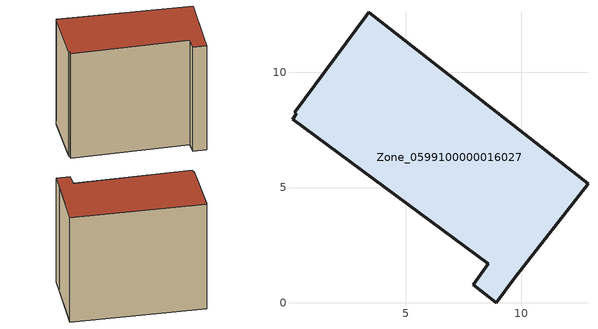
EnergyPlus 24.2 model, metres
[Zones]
Zone_0599100000016027
 floor ground (C_G): 12.9,5.15 9.72,1.09 8.91,0 7.92,0.77 8.58,1.69 0.08,7.96 0.25,8.21 0.17,8.26 3.27,12.46 3.38,12.61 z0.64
 wall outside (C_F): 7.92,0.77 8.91,0 9.72,1.09 12.9,5.15 3.38,12.61 3.27,12.46 0.17,8.26 0.25,8.21 0.08,7.96 8.58,1.69 7.92,0.77 z0.64:11.37
 roof outside (C_R): 3.38,12.61 3.27,12.46 0.17,8.26 0.25,8.21 0.08,7.96 8.58,1.69 7.92,0.77 8.91,0 9.72,1.09 12.9,5.15 z11.37
[BUILDING]
Pand.0599100000016027: North Axis=0; Terrain=City; Loads Convergence Tolerance Value=0.04; Temperature Convergence Tolerance Value=0.4; Solar Distribution=FullExterior; Maximum Number of Warmup Days=25; Minimum Number of Warmup Days=1
[Site:Location]
Rotterdam.The.Hague.AP_ZH_NLD Design_Conditions: Latitude=51.96; Longitude=4.45; Time Zone=1; Elevation=-4.5
[SITE:GROUNDTEMPERATURE:BUILDINGSURFACE]
18, 18, 18, 18, 18, 18, 18, 18, 18, 18, 18, 18
[MATERIAL] Thermal Absorptance=0.9; Solar Absorptance=0.7; Visible Absorptance=0.7
Name | Roughness | Thickness | Conductivity | Density | Specific Heat
G.TI.1946 | MediumSmooth | 0.15 | 1 | 540 | 1210
F.TI.1946 | Rough | 0.3 | 0.857143 | 1920 | 840
R.TI.1946 | MediumRough | 0.2 | 0.1 | 1500 | 1000
[CONSTRUCTION]
C_G: G.TI.1946
C_F: F.TI.1946
C_R: R.TI.1946
[ZONE]
Zone_0599100000016027: Type=1; Multiplier=1; Ceiling Height=Autocalculate; Volume=Autocalculate; Floor Area=autocalculate; Part of Total Floor Area=Yes
[ZONEINFILTRATION:DESIGNFLOWRATE]
Infil_Zone_0599100000016027: Zone or ZoneList or Space or SpaceList=Zone_0599100000016027; Schedule=AlwaysOn; Design Flow Rate Calculation Method=Flow/Area; Flow Rate per Floor Area=0.003; Constant Term Coefficient=1; Temperature Term Coefficient=0; Velocity Term Coefficient=0; Velocity Squared Term Coefficient=0
[HVACTEMPLATE:ZONE:IDEALLOADSAIRSYSTEM]
Zone_0599100000016027: Maximum Heating Supply Air Temperature=50; Minimum Cooling Supply Air Temperature=13; Maximum Heating Supply Air Humidity Ratio=0.0156; Minimum Cooling Supply Air Humidity Ratio=0.0077; Heating Limit=NoLimit; Cooling Limit=NoLimit; Dehumidification Control Type=ConstantSensibleHeatRatio; Cooling Sensible Heat Ratio=0.7; Dehumidification Setpoint=60; Humidification Control Type=None; Humidification Setpoint=30; Outdoor Air Method=None; Outdoor Air Flow Rate per Person=0.00944; Outdoor Air Flow Rate per Zone Floor Area=0; Outdoor Air Flow Rate per Zone=0; Demand Controlled Ventilation Type=None; Outdoor Air Economizer Type=NoEconomizer; Heat Recovery Type=None; Sensible Heat Recovery Effectiveness=0.7; Latent Heat Recovery Effectiveness=0.65
[ZONECONTROL:THERMOSTAT]
ThermostatControl_Zone_0599100000016027: Zone or ZoneList=Zone_0599100000016027; Control Type Schedule=DualSetpointControlType; Control 1=Thermostat_Zone_0599100000016027; Temperature Difference Between Cutout And Setpoint=0
[THERMOSTATSETPOINT:DUALSETPOINT]
Thermostat_Zone_0599100000016027: Heating Setpoint Temperature Schedule=HeatingSetpoint_Zone_0599100000016027; Cooling Setpoint Temperature Schedule=CoolingSetpoint_Zone_0599100000016027
[SCHEDULE:COMPACT]
HeatingSetpoint_Zone_0599100000016027: Through: 12/31, For: AllDays, Until: 24:00, 21
CoolingSetpoint_Zone_0599100000016027: Through: 12/31, For: AllDays, Until: 24:00, 24
DualSetpointControlType: Through: 12/31, For: AllDays, Until: 24:00, 4
AlwaysOn: Through: 12/31, For: AllDays, Until: 24:00, 1
